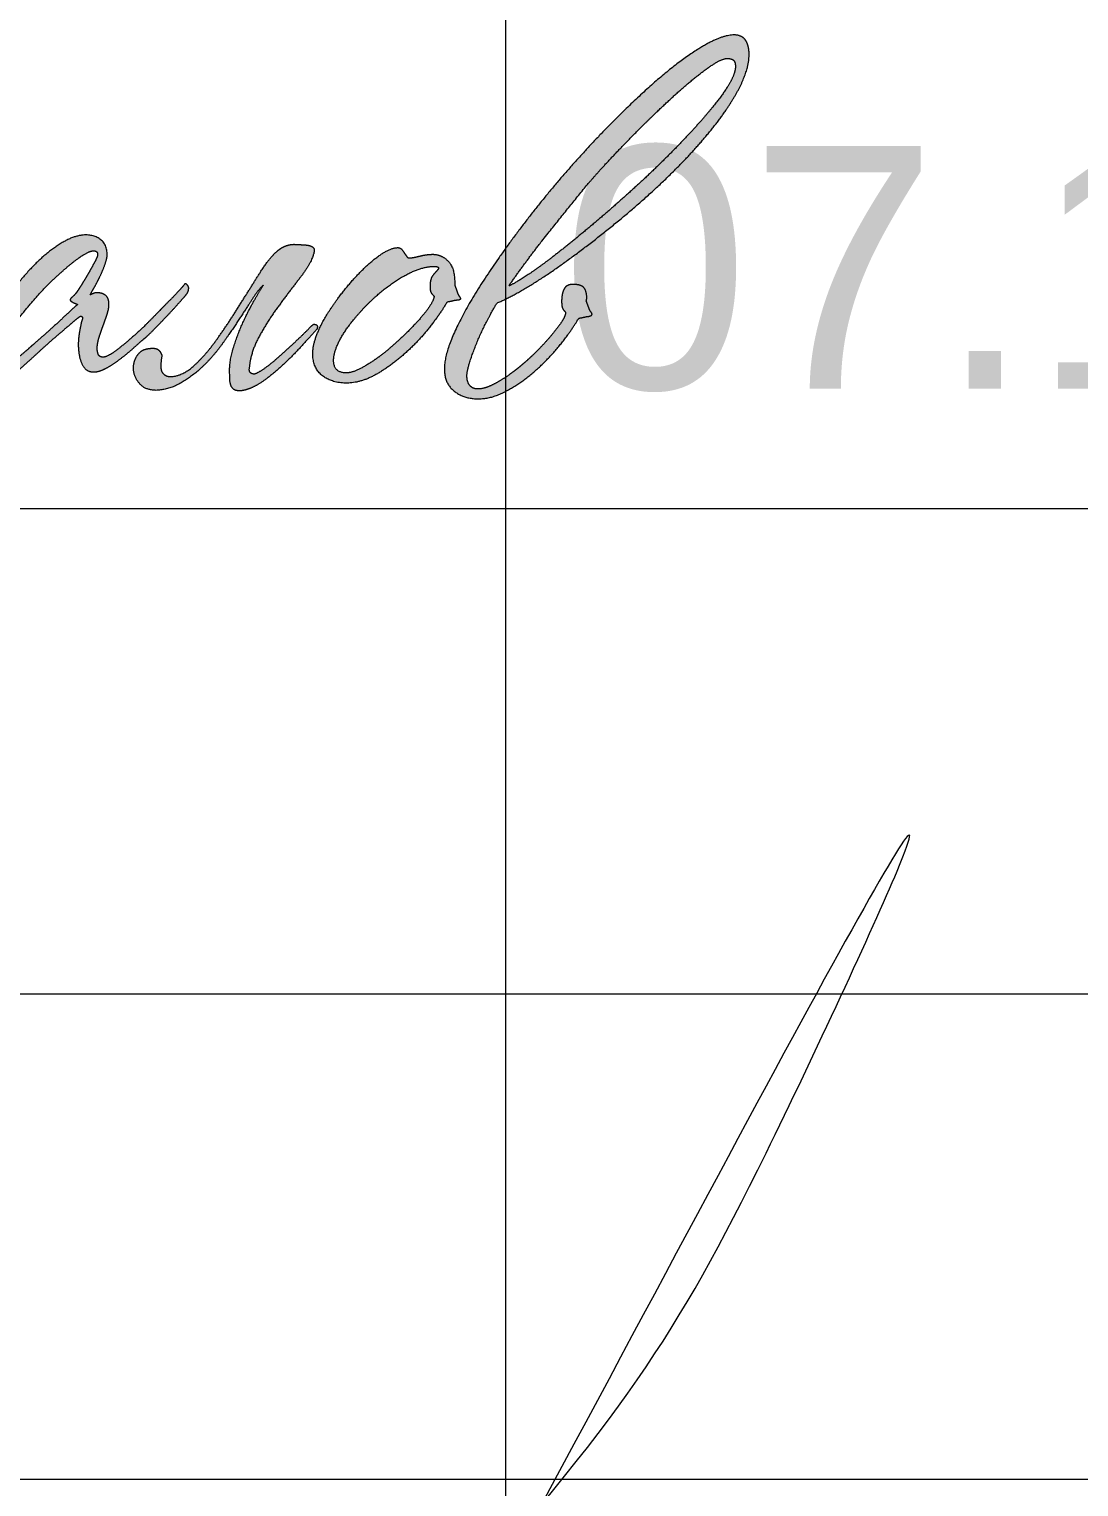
# Model space of a CAD drawing. Header units: metres. Extents: x -1525 to -1043, y -1331 to -1144.
# Drawn here: x -1431.779 to -1430.698, y -1299.412 to -1297.91 of the extents above; entities that cross this region are included whole.
import ezdxf

# ---------------------------------------------------------------- set-up
doc = ezdxf.new("R2010")
doc.units = ezdxf.units.M
doc.header["$MEASUREMENT"] = 0
doc.layers.add('ЭО_схема', color=250, linetype='Continuous')
doc.styles.add('GOST 2.304', font='CS_Gost2304.shx')

# ---------------------------------------------------------------- blocks, each defined once
blk = doc.blocks.new('*U73')
at = {"linetype": 'Continuous', "lineweight": 0}
h = blk.add_hatch(color=5, dxfattribs=at)
edge = h.paths.add_edge_path()
edge.add_spline(control_points=[(0.5578, -0.0108), (0.5606, -0.0104), (0.5629, -0.0098), (0.5653, -0.0092), (0.5665, -0.0092)], knot_values=[0, 0, 0, 0.5, 0.5, 1, 1, 1], degree=2, periodic=0)
edge.add_spline(control_points=[(0.5665, -0.0092), (0.5713, -0.0084), (0.5685, -0.0052), (0.5677, -0.0044), (0.5667, -0.0017), (0.5657, 0.0011), (0.5645, 0.0043)], knot_values=[0, 0, 0, 0.333333, 0.333333, 0.666667, 0.666667, 1, 1, 1], degree=2, periodic=0)
edge.add_spline(control_points=[(0.5645, 0.0043), (0.5645, 0.0051), (0.5647, 0.0057), (0.5649, 0.0063), (0.5649, 0.0071), (0.5649, 0.0127), (0.5625, 0.0159), (0.5602, 0.019), (0.5526, 0.019), (0.547, 0.019), (0.5448, 0.0149), (0.5427, 0.0107), (0.5427, 0.0039), (0.5427, -0.0013), (0.544, -0.003), (0.5454, -0.0048), (0.5462, -0.0056)], knot_values=[0, 0, 0, 0.125, 0.125, 0.25, 0.25, 0.375, 0.375, 0.5, 0.5, 0.625, 0.625, 0.75, 0.75, 0.875, 0.875, 1, 1, 1], degree=2, periodic=0)
edge.add_spline(control_points=[(0.5462, -0.0056), (0.5462, -0.0088), (0.5421, -0.015), (0.5379, -0.0211), (0.5313, -0.0287), (0.5247, -0.0363), (0.5164, -0.0442), (0.508, -0.0522), (0.4995, -0.0585), (0.4909, -0.0649), (0.4828, -0.0691), (0.4746, -0.0733), (0.4687, -0.0733), (0.4643, -0.0733), (0.4617, -0.0703), (0.4591, -0.0673), (0.4591, -0.0617), (0.4591, -0.057), (0.4623, -0.0474), (0.4655, -0.0379), (0.4698, -0.0279), (0.4742, -0.018), (0.4788, -0.0094), (0.4834, -0.0009), (0.4858, 0.0027)], knot_values=[0, 0, 0, 0.083333, 0.083333, 0.166667, 0.166667, 0.25, 0.25, 0.333333, 0.333333, 0.416667, 0.416667, 0.5, 0.5, 0.583333, 0.583333, 0.666667, 0.666667, 0.75, 0.75, 0.833333, 0.833333, 0.916667, 0.916667, 1, 1, 1], degree=2, periodic=0)
edge.add_spline(control_points=[(0.4858, 0.0027), (0.4973, 0.0075), (0.5134, 0.0172), (0.5295, 0.0269), (0.5476, 0.0401), (0.5657, 0.0532), (0.5852, 0.0689), (0.6047, 0.0846), (0.623, 0.1013), (0.6405, 0.1172), (0.656, 0.1339), (0.6715, 0.1506), (0.6831, 0.1663), (0.6946, 0.182), (0.7014, 0.1963), (0.7082, 0.2106), (0.7082, 0.2222)], knot_values=[0, 0, 0, 0.125, 0.125, 0.25, 0.25, 0.375, 0.375, 0.5, 0.5, 0.625, 0.625, 0.75, 0.75, 0.875, 0.875, 1, 1, 1], degree=2, periodic=0)
edge.add_spline(control_points=[(0.7082, 0.2222), (0.7082, 0.2301), (0.705, 0.2347), (0.7018, 0.2393), (0.695, 0.2393), (0.6843, 0.2393), (0.6674, 0.2293), (0.6505, 0.2194), (0.6306, 0.2025), (0.6107, 0.1856), (0.5886, 0.1633), (0.5665, 0.1411), (0.5452, 0.1166), (0.524, 0.0922), (0.5049, 0.0667), (0.4858, 0.0413), (0.471, 0.0182), (0.4563, -0.0049), (0.4478, -0.0239), (0.4392, -0.043), (0.4392, -0.0554), (0.4392, -0.0685), (0.4478, -0.0752), (0.4563, -0.082), (0.4691, -0.082), (0.4814, -0.082), (0.4945, -0.0748), (0.5076, -0.0677), (0.5198, -0.0569), (0.5319, -0.0462), (0.5419, -0.0337), (0.5518, -0.0211), (0.5578, -0.0108)], knot_values=[0, 0, 0, 0.0625, 0.0625, 0.125, 0.125, 0.1875, 0.1875, 0.25, 0.25, 0.3125, 0.3125, 0.375, 0.375, 0.4375, 0.4375, 0.5, 0.5, 0.5625, 0.5625, 0.625, 0.625, 0.6875, 0.6875, 0.75, 0.75, 0.8125, 0.8125, 0.875, 0.875, 0.9375, 0.9375, 1, 1, 1], degree=2, periodic=0)
edge = h.paths.add_edge_path(flags=16)
edge.add_spline(control_points=[(0.496, 0.0176), (0.5123, 0.0411), (0.531, 0.0645), (0.5497, 0.088), (0.5664, 0.1083), (0.5724, 0.1154), (0.5827, 0.1266), (0.5931, 0.1377), (0.605, 0.1499), (0.6169, 0.162), (0.6299, 0.1743), (0.6428, 0.1867), (0.6543, 0.1964), (0.6659, 0.2062), (0.675, 0.2123), (0.6842, 0.2185), (0.6889, 0.2185), (0.6925, 0.2185), (0.6943, 0.2171), (0.6961, 0.2157), (0.6961, 0.2113)], knot_values=[0, 0, 0, 0.1, 0.1, 0.2, 0.2, 0.3, 0.3, 0.4, 0.4, 0.5, 0.5, 0.6, 0.6, 0.7, 0.7, 0.8, 0.8, 0.9, 0.9, 1, 1, 1], degree=2, periodic=0)
edge.add_spline(control_points=[(0.6961, 0.2113), (0.6961, 0.2046), (0.6893, 0.1938), (0.6826, 0.1831), (0.671, 0.1696), (0.6595, 0.156), (0.6446, 0.1407), (0.6297, 0.1254), (0.613, 0.1099), (0.5954, 0.0936), (0.5777, 0.0784), (0.56, 0.0633), (0.5443, 0.0508), (0.5286, 0.0383), (0.5159, 0.0295), (0.5031, 0.0208), (0.496, 0.0176)], knot_values=[0, 0, 0, 0.125, 0.125, 0.25, 0.25, 0.375, 0.375, 0.5, 0.5, 0.625, 0.625, 0.75, 0.75, 0.875, 0.875, 1, 1, 1], degree=2, periodic=0)
h = blk.add_hatch(color=5, dxfattribs=at)
edge = h.paths.add_edge_path()
edge.add_spline(control_points=[(0.2103, 0.0197), (0.2087, 0.0177), (0.2051, 0.0137), (0.2015, 0.0097), (0.1964, 0.0046), (0.1912, -0.0006), (0.1852, -0.0068), (0.1793, -0.0129), (0.1733, -0.0189), (0.1622, -0.0292), (0.1522, -0.0372), (0.1423, -0.0452), (0.1379, -0.0452), (0.1347, -0.0452), (0.1337, -0.0428), (0.1327, -0.0404), (0.1327, -0.0372), (0.1327, -0.0332), (0.1343, -0.028), (0.1359, -0.0229), (0.1379, -0.0175), (0.1399, -0.0121), (0.1415, -0.0072), (0.1431, -0.0022), (0.1431, 0.0014), (0.1431, 0.007), (0.1401, 0.0094), (0.1371, 0.0117), (0.1323, 0.0117), (0.1303, 0.0117), (0.1263, 0.0097)], knot_values=[0, 0, 0, 0.066667, 0.066667, 0.133333, 0.133333, 0.2, 0.2, 0.266667, 0.266667, 0.333333, 0.333333, 0.4, 0.4, 0.466667, 0.466667, 0.533333, 0.533333, 0.6, 0.6, 0.666667, 0.666667, 0.733333, 0.733333, 0.8, 0.8, 0.866667, 0.866667, 0.933333, 0.933333, 1, 1, 1], degree=2, periodic=0)
edge.add_spline(control_points=[(0.1263, 0.0097), (0.1287, 0.0137), (0.1315, 0.0189), (0.1343, 0.0241), (0.1365, 0.029), (0.1387, 0.034), (0.1401, 0.0382), (0.1415, 0.0424), (0.1415, 0.0448), (0.1415, 0.0539), (0.1361, 0.0583), (0.1307, 0.0627), (0.1228, 0.0627), (0.1132, 0.0627), (0.1021, 0.0561), (0.0909, 0.0495), (0.08, 0.039), (0.0691, 0.0284), (0.0589, 0.0151), (0.0488, 0.0018), (0.041, -0.0121), (0.0333, -0.0261), (0.0285, -0.0392), (0.0237, -0.0523), (0.0237, -0.0623), (0.0237, -0.0682), (0.0263, -0.073), (0.0289, -0.0778), (0.0329, -0.0778), (0.0356, -0.0778), (0.0416, -0.0736), (0.0476, -0.0694), (0.0547, -0.0637), (0.0619, -0.0579), (0.0693, -0.0513), (0.0766, -0.0448), (0.0818, -0.04), (0.087, -0.0352), (0.0931, -0.0298), (0.0993, -0.0245), (0.1047, -0.0199), (0.11, -0.0153), (0.1138, -0.0121), (0.1176, -0.009), (0.118, -0.009), (0.1188, -0.009), (0.1194, -0.0097), (0.12, -0.0105), (0.1196, -0.0117)], knot_values=[0, 0, 0, 0.041667, 0.041667, 0.083333, 0.083333, 0.125, 0.125, 0.166667, 0.166667, 0.208333, 0.208333, 0.25, 0.25, 0.291667, 0.291667, 0.333333, 0.333333, 0.375, 0.375, 0.416667, 0.416667, 0.458333, 0.458333, 0.5, 0.5, 0.541667, 0.541667, 0.583333, 0.583333, 0.625, 0.625, 0.666667, 0.666667, 0.708333, 0.708333, 0.75, 0.75, 0.791667, 0.791667, 0.833333, 0.833333, 0.875, 0.875, 0.916667, 0.916667, 0.958333, 0.958333, 1, 1, 1], degree=2, periodic=0)
edge.add_spline(control_points=[(0.1196, -0.0117), (0.1188, -0.0133), (0.1174, -0.0209), (0.116, -0.0284), (0.116, -0.0336), (0.116, -0.044), (0.1192, -0.0511), (0.1224, -0.0583), (0.1295, -0.0583), (0.1343, -0.0583), (0.1407, -0.0549), (0.147, -0.0515), (0.1532, -0.0467), (0.1594, -0.042), (0.1651, -0.0368), (0.1709, -0.0316), (0.1753, -0.028), (0.1793, -0.0245), (0.1852, -0.0183), (0.1912, -0.0121), (0.197, -0.006), (0.2027, 0.0002), (0.2071, 0.0052), (0.2115, 0.0101), (0.2123, 0.0113)], knot_values=[0, 0, 0, 0.083333, 0.083333, 0.166667, 0.166667, 0.25, 0.25, 0.333333, 0.333333, 0.416667, 0.416667, 0.5, 0.5, 0.583333, 0.583333, 0.666667, 0.666667, 0.75, 0.75, 0.833333, 0.833333, 0.916667, 0.916667, 1, 1, 1], degree=2, periodic=0)
edge.add_spline(control_points=[(0.2123, 0.0113), (0.2143, 0.0157), (0.2129, 0.0177), (0.2115, 0.0197), (0.2103, 0.0197)], knot_values=[0, 0, 0, 0.5, 0.5, 1, 1, 1], degree=2, periodic=0)
edge = h.paths.add_edge_path(flags=16)
edge.add_spline(control_points=[(0.1136, 0.0109), (0.112, 0.009), (0.1104, 0.0076), (0.1088, 0.0062), (0.1088, 0.0054), (0.1088, 0.0046), (0.1108, 0.0034), (0.1128, 0.0022), (0.1156, 0.0014)], knot_values=[0, 0, 0, 0.25, 0.25, 0.5, 0.5, 0.75, 0.75, 1, 1, 1], degree=2, periodic=0)
edge.add_spline(control_points=[(0.1156, 0.0014), (0.1096, -0.0038), (0.1029, -0.0101), (0.0961, -0.0165), (0.089, -0.0229), (0.0822, -0.0288), (0.0738, -0.0362), (0.0655, -0.0436), (0.0577, -0.0497), (0.05, -0.0559), (0.0442, -0.0601), (0.0384, -0.0642), (0.0372, -0.0642), (0.036, -0.0642), (0.036, -0.0603), (0.036, -0.0539), (0.0424, -0.042), (0.0488, -0.03), (0.0603, -0.0149), (0.0691, -0.0034), (0.0794, 0.0082), (0.0897, 0.0197), (0.0997, 0.0286), (0.1096, 0.0376), (0.1176, 0.0432), (0.1256, 0.0487), (0.1295, 0.0487), (0.1331, 0.0487), (0.1331, 0.0452)], knot_values=[0, 0, 0, 0.071429, 0.071429, 0.142857, 0.142857, 0.214286, 0.214286, 0.285714, 0.285714, 0.357143, 0.357143, 0.428571, 0.428571, 0.5, 0.5, 0.571429, 0.571429, 0.642857, 0.642857, 0.714286, 0.714286, 0.785714, 0.785714, 0.857143, 0.857143, 0.928571, 0.928571, 1, 1, 1], degree=2, periodic=0)
edge.add_spline(control_points=[(0.1331, 0.0452), (0.1331, 0.0436), (0.1303, 0.0384), (0.1275, 0.0332), (0.1242, 0.0275), (0.1208, 0.0217), (0.1176, 0.0167), (0.1144, 0.0117), (0.1136, 0.0109)], knot_values=[0, 0, 0, 0.25, 0.25, 0.5, 0.5, 0.75, 0.75, 1, 1, 1], degree=2, periodic=0)
h = blk.add_hatch(color=5, dxfattribs=at)
edge = h.paths.add_edge_path()
edge.add_line((0.1897, -0.0449), (0.1897, -0.0434))
edge.add_spline(control_points=[(0.1897, -0.0434), (0.1881, -0.039), (0.1855, -0.038), (0.1829, -0.037), (0.1801, -0.0374), (0.1718, -0.0378), (0.168, -0.0438), (0.1642, -0.0498), (0.1648, -0.0565), (0.1654, -0.0633), (0.1704, -0.0689), (0.1753, -0.0745), (0.1853, -0.0745), (0.1972, -0.0737), (0.2076, -0.0674), (0.2179, -0.0612), (0.2271, -0.0523), (0.2362, -0.0433), (0.2438, -0.0326), (0.2513, -0.0218), (0.2579, -0.0119), (0.2645, -0.0019), (0.2697, 0.0062), (0.2749, 0.0144), (0.2793, 0.0183)], knot_values=[0, 0, 0, 0.083333, 0.083333, 0.166667, 0.166667, 0.25, 0.25, 0.333333, 0.333333, 0.416667, 0.416667, 0.5, 0.5, 0.583333, 0.583333, 0.666667, 0.666667, 0.75, 0.75, 0.833333, 0.833333, 0.916667, 0.916667, 1, 1, 1], degree=2, periodic=0)
edge.add_spline(control_points=[(0.2793, 0.0183), (0.2781, 0.0164), (0.2729, 0.0076), (0.2677, -0.0011), (0.2623, -0.0127), (0.2569, -0.0242), (0.2529, -0.0371), (0.2489, -0.0501), (0.2497, -0.0608)], knot_values=[0, 0, 0, 0.25, 0.25, 0.5, 0.5, 0.75, 0.75, 1, 1, 1], degree=2, periodic=0)
edge.add_spline(control_points=[(0.2497, -0.0608), (0.2493, -0.0708), (0.2531, -0.0735), (0.2569, -0.0761), (0.2637, -0.0741), (0.2721, -0.0717), (0.2808, -0.0652), (0.2896, -0.0588), (0.2979, -0.0509), (0.3063, -0.0429), (0.3137, -0.0348), (0.321, -0.0266), (0.3266, -0.0206)], knot_values=[0, 0, 0, 0.166667, 0.166667, 0.333333, 0.333333, 0.5, 0.5, 0.666667, 0.666667, 0.833333, 0.833333, 1, 1, 1], degree=2, periodic=0)
edge.add_spline(control_points=[(0.3266, -0.0206), (0.3278, -0.0175), (0.3262, -0.0167), (0.3246, -0.0159), (0.3234, -0.0163)], knot_values=[0, 0, 0, 0.5, 0.5, 1, 1, 1], degree=2, periodic=0)
edge.add_spline(control_points=[(0.3234, -0.0163), (0.3206, -0.019), (0.3137, -0.0258), (0.3067, -0.0326), (0.2989, -0.0397), (0.2912, -0.0469), (0.2834, -0.0529), (0.2757, -0.0588), (0.2713, -0.06)], knot_values=[0, 0, 0, 0.25, 0.25, 0.5, 0.5, 0.75, 0.75, 1, 1, 1], degree=2, periodic=0)
edge.add_spline(control_points=[(0.2713, -0.06), (0.2657, -0.0592), (0.2669, -0.0549)], knot_values=[0, 0, 0, 1, 1, 1], degree=2, periodic=0)
edge.add_spline(control_points=[(0.2669, -0.0549), (0.2681, -0.0405), (0.2761, -0.0262), (0.284, -0.0119), (0.2938, 0.0012), (0.3035, 0.0144), (0.3121, 0.0253), (0.3206, 0.0363), (0.323, 0.0438), (0.3254, 0.0498), (0.3234, 0.0516), (0.3214, 0.0534), (0.3174, 0.0538), (0.3119, 0.0542), (0.3075, 0.0544), (0.3031, 0.0546), (0.2985, 0.0528), (0.294, 0.051), (0.2888, 0.0458), (0.2836, 0.0406), (0.2773, 0.0307)], knot_values=[0, 0, 0, 0.1, 0.1, 0.2, 0.2, 0.3, 0.3, 0.4, 0.4, 0.5, 0.5, 0.6, 0.6, 0.7, 0.7, 0.8, 0.8, 0.9, 0.9, 1, 1, 1], degree=2, periodic=0)
edge.add_spline(control_points=[(0.2773, 0.0307), (0.2677, 0.0156), (0.2575, -0.0007), (0.2474, -0.0171), (0.2374, -0.0308), (0.2275, -0.0445), (0.2175, -0.0533), (0.2076, -0.062), (0.1976, -0.0624), (0.1932, -0.0624), (0.1905, -0.0592), (0.1877, -0.0561), (0.1897, -0.0449)], knot_values=[0, 0, 0, 0.166667, 0.166667, 0.333333, 0.333333, 0.5, 0.5, 0.666667, 0.666667, 0.833333, 0.833333, 1, 1, 1], degree=2, periodic=0)
h = blk.add_hatch(color=5, dxfattribs=at)
edge = h.paths.add_edge_path()
edge.add_line((0.4483, 0.0185), (0.4483, 0.0209))
edge.add_spline(control_points=[(0.4483, 0.0209), (0.4483, 0.034), (0.4423, 0.0398), (0.4364, 0.0456), (0.4288, 0.0456), (0.4236, 0.0456), (0.4173, 0.044), (0.4109, 0.0424), (0.4081, 0.0424), (0.4069, 0.0424), (0.4059, 0.0438), (0.4049, 0.0452), (0.4037, 0.0469), (0.4025, 0.0487), (0.4014, 0.0501), (0.4002, 0.0515), (0.3982, 0.0515), (0.3926, 0.0515), (0.385, 0.0467), (0.3775, 0.042), (0.3691, 0.034), (0.3608, 0.0261), (0.3526, 0.0161), (0.3445, 0.0062), (0.3377, -0.0041), (0.3309, -0.0145), (0.327, -0.0244), (0.323, -0.0343), (0.323, -0.0419), (0.323, -0.055), (0.3315, -0.0616), (0.3401, -0.0681), (0.3528, -0.0681), (0.3651, -0.0681), (0.3783, -0.0608), (0.3914, -0.0534), (0.4035, -0.0427), (0.4157, -0.032), (0.4256, -0.0194), (0.4356, -0.0069), (0.4415, 0.0034)], knot_values=[0, 0, 0, 0.05, 0.05, 0.1, 0.1, 0.15, 0.15, 0.2, 0.2, 0.25, 0.25, 0.3, 0.3, 0.35, 0.35, 0.4, 0.4, 0.45, 0.45, 0.5, 0.5, 0.55, 0.55, 0.6, 0.6, 0.65, 0.65, 0.7, 0.7, 0.75, 0.75, 0.8, 0.8, 0.85, 0.85, 0.9, 0.9, 0.95, 0.95, 1, 1, 1], degree=2, periodic=0)
edge.add_spline(control_points=[(0.4415, 0.0034), (0.4443, 0.0038), (0.4467, 0.0044), (0.4491, 0.005), (0.4503, 0.005), (0.4551, 0.005), (0.4523, 0.0086)], knot_values=[0, 0, 0, 0.333333, 0.333333, 0.666667, 0.666667, 1, 1, 1], degree=2, periodic=0)
edge.add_spline(control_points=[(0.4523, 0.0086), (0.4515, 0.0094), (0.4505, 0.0124), (0.4495, 0.0153), (0.4483, 0.0185)], knot_values=[0, 0, 0, 0.5, 0.5, 1, 1, 1], degree=2, periodic=0)
edge = h.paths.add_edge_path(flags=16)
edge.add_spline(control_points=[(0.4301, 0.0086), (0.4301, 0.0055), (0.4259, -0.0007), (0.4217, -0.0069), (0.4148, -0.0145), (0.4078, -0.022), (0.3992, -0.03), (0.3907, -0.038), (0.3821, -0.0444), (0.3736, -0.0507), (0.3658, -0.0549), (0.3581, -0.0591), (0.3525, -0.0591), (0.3414, -0.0591), (0.3414, -0.0479), (0.3414, -0.0416), (0.3455, -0.0328), (0.3497, -0.024), (0.3569, -0.0149), (0.364, -0.0057), (0.3732, 0.0033), (0.3823, 0.0122), (0.3921, 0.0192), (0.4018, 0.0262), (0.4118, 0.0306), (0.4217, 0.0349), (0.4301, 0.0349), (0.4341, 0.0349), (0.4341, 0.0333)], knot_values=[0, 0, 0, 0.071429, 0.071429, 0.142857, 0.142857, 0.214286, 0.214286, 0.285714, 0.285714, 0.357143, 0.357143, 0.428571, 0.428571, 0.5, 0.5, 0.571429, 0.571429, 0.642857, 0.642857, 0.714286, 0.714286, 0.785714, 0.785714, 0.857143, 0.857143, 0.928571, 0.928571, 1, 1, 1], degree=2, periodic=0)
edge.add_spline(control_points=[(0.4341, 0.0333), (0.4341, 0.0325), (0.4303, 0.0286), (0.4265, 0.0246), (0.4265, 0.0178), (0.4265, 0.0126), (0.4279, 0.011), (0.4293, 0.0094), (0.4301, 0.0086)], knot_values=[0, 0, 0, 0.25, 0.25, 0.5, 0.5, 0.75, 0.75, 1, 1, 1], degree=2, periodic=0)
at = {"color": 5, "linetype": 'Continuous', "lineweight": 0, "flags": 128}
for points in [[(0.4483, 0.0209), (0.4483, 0.0185)], [(0.1897, -0.0434), (0.1897, -0.0449)]]:
    blk.add_lwpolyline(points, dxfattribs=at)
at = {"color": 5, "linetype": 'Continuous', "lineweight": 0}
for points, knots in [([(0.7082, 0.2222), (0.7082, 0.2106), (0.7014, 0.1963), (0.6946, 0.182), (0.6831, 0.1663), (0.6715, 0.1506), (0.656, 0.1339), (0.6405, 0.1172), (0.623, 0.1013), (0.6047, 0.0846), (0.5852, 0.0689), (0.5657, 0.0532), (0.5476, 0.0401), (0.5295, 0.0269), (0.5134, 0.0172), (0.4973, 0.0075), (0.4858, 0.0027), (0.4834, -0.0009), (0.4788, -0.0094), (0.4742, -0.018), (0.4698, -0.0279), (0.4655, -0.0379), (0.4623, -0.0474), (0.4591, -0.057), (0.4591, -0.0617), (0.4591, -0.0673), (0.4617, -0.0703), (0.4643, -0.0733), (0.4687, -0.0733), (0.4746, -0.0733), (0.4828, -0.0691), (0.4909, -0.0649), (0.4995, -0.0585), (0.508, -0.0522), (0.5164, -0.0442), (0.5247, -0.0363), (0.5313, -0.0287), (0.5379, -0.0211), (0.5421, -0.015), (0.5462, -0.0088), (0.5462, -0.0056), (0.5454, -0.0048), (0.544, -0.003), (0.5427, -0.0013), (0.5427, 0.0039), (0.5427, 0.0107), (0.5448, 0.0149), (0.547, 0.019), (0.5526, 0.019), (0.5602, 0.019), (0.5625, 0.0159), (0.5649, 0.0127), (0.5649, 0.0071), (0.5649, 0.0063), (0.5647, 0.0057), (0.5645, 0.0051), (0.5645, 0.0043), (0.5657, 0.0011), (0.5667, -0.0017), (0.5677, -0.0044), (0.5685, -0.0052), (0.5713, -0.0084), (0.5665, -0.0092), (0.5653, -0.0092), (0.5629, -0.0098), (0.5606, -0.0104), (0.5578, -0.0108), (0.5518, -0.0211), (0.5419, -0.0337), (0.5319, -0.0462), (0.5198, -0.0569), (0.5076, -0.0677), (0.4945, -0.0748), (0.4814, -0.082), (0.4691, -0.082), (0.4563, -0.082), (0.4478, -0.0752), (0.4392, -0.0685), (0.4392, -0.0554), (0.4392, -0.043), (0.4478, -0.0239), (0.4563, -0.0049), (0.471, 0.0182), (0.4858, 0.0413), (0.5049, 0.0667), (0.524, 0.0922), (0.5452, 0.1166), (0.5665, 0.1411), (0.5886, 0.1633), (0.6107, 0.1856), (0.6306, 0.2025), (0.6505, 0.2194), (0.6674, 0.2293), (0.6843, 0.2393), (0.695, 0.2393), (0.7018, 0.2393), (0.705, 0.2347), (0.7082, 0.2301), (0.7082, 0.2222)], [0, 0, 0, 0.020408, 0.020408, 0.040816, 0.040816, 0.061224, 0.061224, 0.081633, 0.081633, 0.102041, 0.102041, 0.122449, 0.122449, 0.142857, 0.142857, 0.163265, 0.163265, 0.183673, 0.183673, 0.204082, 0.204082, 0.22449, 0.22449, 0.244898, 0.244898, 0.265306, 0.265306, 0.285714, 0.285714, 0.306122, 0.306122, 0.326531, 0.326531, 0.346939, 0.346939, 0.367347, 0.367347, 0.387755, 0.387755, 0.408163, 0.408163, 0.428571, 0.428571, 0.44898, 0.44898, 0.469388, 0.469388, 0.489796, 0.489796, 0.510204, 0.510204, 0.530612, 0.530612, 0.55102, 0.55102, 0.571429, 0.571429, 0.591837, 0.591837, 0.612245, 0.612245, 0.632653, 0.632653, 0.653061, 0.653061, 0.673469, 0.673469, 0.693878, 0.693878, 0.714286, 0.714286, 0.734694, 0.734694, 0.755102, 0.755102, 0.77551, 0.77551, 0.795918, 0.795918, 0.816327, 0.816327, 0.836735, 0.836735, 0.857143, 0.857143, 0.877551, 0.877551, 0.897959, 0.897959, 0.918367, 0.918367, 0.938776, 0.938776, 0.959184, 0.959184, 0.979592, 0.979592, 1, 1, 1]), ([(0.6961, 0.2113), (0.6961, 0.2157), (0.6943, 0.2171), (0.6925, 0.2185), (0.6889, 0.2185), (0.6842, 0.2185), (0.675, 0.2123), (0.6659, 0.2062), (0.6543, 0.1964), (0.6428, 0.1867), (0.6299, 0.1743), (0.6169, 0.162), (0.605, 0.1499), (0.5931, 0.1377), (0.5827, 0.1266), (0.5724, 0.1154), (0.5664, 0.1083), (0.5497, 0.088), (0.531, 0.0645), (0.5123, 0.0411), (0.496, 0.0176), (0.5031, 0.0208), (0.5159, 0.0295), (0.5286, 0.0383), (0.5443, 0.0508), (0.56, 0.0633), (0.5777, 0.0784), (0.5954, 0.0936), (0.613, 0.1099), (0.6297, 0.1254), (0.6446, 0.1407), (0.6595, 0.156), (0.671, 0.1696), (0.6826, 0.1831), (0.6893, 0.1938), (0.6961, 0.2046), (0.6961, 0.2113)], [0, 0, 0, 0.055556, 0.055556, 0.111111, 0.111111, 0.166667, 0.166667, 0.222222, 0.222222, 0.277778, 0.277778, 0.333333, 0.333333, 0.388889, 0.388889, 0.444444, 0.444444, 0.5, 0.5, 0.555556, 0.555556, 0.611111, 0.611111, 0.666667, 0.666667, 0.722222, 0.722222, 0.777778, 0.777778, 0.833333, 0.833333, 0.888889, 0.888889, 0.944444, 0.944444, 1, 1, 1]), ([(0.2123, 0.0113), (0.2115, 0.0101), (0.2071, 0.0052), (0.2027, 0.0002), (0.197, -0.006), (0.1912, -0.0121), (0.1852, -0.0183), (0.1793, -0.0245), (0.1753, -0.028), (0.1709, -0.0316), (0.1651, -0.0368), (0.1594, -0.042), (0.1532, -0.0467), (0.147, -0.0515), (0.1407, -0.0549), (0.1343, -0.0583), (0.1295, -0.0583), (0.1224, -0.0583), (0.1192, -0.0511), (0.116, -0.044), (0.116, -0.0336), (0.116, -0.0284), (0.1174, -0.0209), (0.1188, -0.0133), (0.1196, -0.0117), (0.12, -0.0105), (0.1194, -0.0097), (0.1188, -0.009), (0.118, -0.009), (0.1176, -0.009), (0.1138, -0.0121), (0.11, -0.0153), (0.1047, -0.0199), (0.0993, -0.0245), (0.0931, -0.0298), (0.087, -0.0352), (0.0818, -0.04), (0.0766, -0.0448), (0.0693, -0.0513), (0.0619, -0.0579), (0.0547, -0.0637), (0.0476, -0.0694), (0.0416, -0.0736), (0.0356, -0.0778), (0.0329, -0.0778), (0.0289, -0.0778), (0.0263, -0.073), (0.0237, -0.0682), (0.0237, -0.0623), (0.0237, -0.0523), (0.0285, -0.0392), (0.0333, -0.0261), (0.041, -0.0121), (0.0488, 0.0018), (0.0589, 0.0151), (0.0691, 0.0284), (0.08, 0.039), (0.0909, 0.0495), (0.1021, 0.0561), (0.1132, 0.0627), (0.1228, 0.0627), (0.1307, 0.0627), (0.1361, 0.0583), (0.1415, 0.0539), (0.1415, 0.0448), (0.1415, 0.0424), (0.1401, 0.0382), (0.1387, 0.034), (0.1365, 0.029), (0.1343, 0.0241), (0.1315, 0.0189), (0.1287, 0.0137), (0.1263, 0.0097), (0.1303, 0.0117), (0.1323, 0.0117), (0.1371, 0.0117), (0.1401, 0.0094), (0.1431, 0.007), (0.1431, 0.0014), (0.1431, -0.0022), (0.1415, -0.0072), (0.1399, -0.0121), (0.1379, -0.0175), (0.1359, -0.0229), (0.1343, -0.028), (0.1327, -0.0332), (0.1327, -0.0372), (0.1327, -0.0404), (0.1337, -0.0428), (0.1347, -0.0452), (0.1379, -0.0452), (0.1423, -0.0452), (0.1522, -0.0372), (0.1622, -0.0292), (0.1733, -0.0189), (0.1793, -0.0129), (0.1852, -0.0068), (0.1912, -0.0006), (0.1964, 0.0046), (0.2015, 0.0097), (0.2051, 0.0137), (0.2087, 0.0177), (0.2103, 0.0197), (0.2115, 0.0197), (0.2129, 0.0177), (0.2143, 0.0157), (0.2123, 0.0113)], [0, 0, 0, 0.018868, 0.018868, 0.037736, 0.037736, 0.056604, 0.056604, 0.075472, 0.075472, 0.09434, 0.09434, 0.113208, 0.113208, 0.132075, 0.132075, 0.150943, 0.150943, 0.169811, 0.169811, 0.188679, 0.188679, 0.207547, 0.207547, 0.226415, 0.226415, 0.245283, 0.245283, 0.264151, 0.264151, 0.283019, 0.283019, 0.301887, 0.301887, 0.320755, 0.320755, 0.339623, 0.339623, 0.358491, 0.358491, 0.377358, 0.377358, 0.396226, 0.396226, 0.415094, 0.415094, 0.433962, 0.433962, 0.45283, 0.45283, 0.471698, 0.471698, 0.490566, 0.490566, 0.509434, 0.509434, 0.528302, 0.528302, 0.54717, 0.54717, 0.566038, 0.566038, 0.584906, 0.584906, 0.603774, 0.603774, 0.622642, 0.622642, 0.641509, 0.641509, 0.660377, 0.660377, 0.679245, 0.679245, 0.698113, 0.698113, 0.716981, 0.716981, 0.735849, 0.735849, 0.754717, 0.754717, 0.773585, 0.773585, 0.792453, 0.792453, 0.811321, 0.811321, 0.830189, 0.830189, 0.849057, 0.849057, 0.867925, 0.867925, 0.886792, 0.886792, 0.90566, 0.90566, 0.924528, 0.924528, 0.943396, 0.943396, 0.962264, 0.962264, 0.981132, 0.981132, 1, 1, 1]), ([(0.2773, 0.0307), (0.2836, 0.0406), (0.2888, 0.0458), (0.294, 0.051), (0.2985, 0.0528), (0.3031, 0.0546), (0.3075, 0.0544), (0.3119, 0.0542), (0.3174, 0.0538), (0.3214, 0.0534), (0.3234, 0.0516), (0.3254, 0.0498), (0.323, 0.0438), (0.3206, 0.0363), (0.3121, 0.0253), (0.3035, 0.0144), (0.2938, 0.0012), (0.284, -0.0119), (0.2761, -0.0262), (0.2681, -0.0405), (0.2669, -0.0549), (0.2657, -0.0592), (0.2713, -0.06), (0.2757, -0.0588), (0.2834, -0.0529), (0.2912, -0.0469), (0.2989, -0.0397), (0.3067, -0.0326), (0.3137, -0.0258), (0.3206, -0.019), (0.3234, -0.0163), (0.3246, -0.0159), (0.3262, -0.0167), (0.3278, -0.0175), (0.3266, -0.0206), (0.321, -0.0266), (0.3137, -0.0348), (0.3063, -0.0429), (0.2979, -0.0509), (0.2896, -0.0588), (0.2808, -0.0652), (0.2721, -0.0717), (0.2637, -0.0741), (0.2569, -0.0761), (0.2531, -0.0735), (0.2493, -0.0708), (0.2497, -0.0608), (0.2489, -0.0501), (0.2529, -0.0371), (0.2569, -0.0242), (0.2623, -0.0127), (0.2677, -0.0011), (0.2729, 0.0076), (0.2781, 0.0164), (0.2793, 0.0183), (0.2749, 0.0144), (0.2697, 0.0062), (0.2645, -0.0019), (0.2579, -0.0119), (0.2513, -0.0218), (0.2438, -0.0326), (0.2362, -0.0433), (0.2271, -0.0523), (0.2179, -0.0612), (0.2076, -0.0674), (0.1972, -0.0737), (0.1853, -0.0745), (0.1753, -0.0745), (0.1704, -0.0689), (0.1654, -0.0633), (0.1648, -0.0565), (0.1642, -0.0498), (0.168, -0.0438), (0.1718, -0.0378), (0.1801, -0.0374), (0.1829, -0.037), (0.1855, -0.038), (0.1881, -0.039), (0.1897, -0.0434)], [0, 0, 0, 0.025641, 0.025641, 0.051282, 0.051282, 0.076923, 0.076923, 0.102564, 0.102564, 0.128205, 0.128205, 0.153846, 0.153846, 0.179487, 0.179487, 0.205128, 0.205128, 0.230769, 0.230769, 0.25641, 0.25641, 0.282051, 0.282051, 0.307692, 0.307692, 0.333333, 0.333333, 0.358974, 0.358974, 0.384615, 0.384615, 0.410256, 0.410256, 0.435897, 0.435897, 0.461538, 0.461538, 0.487179, 0.487179, 0.512821, 0.512821, 0.538462, 0.538462, 0.564103, 0.564103, 0.589744, 0.589744, 0.615385, 0.615385, 0.641026, 0.641026, 0.666667, 0.666667, 0.692308, 0.692308, 0.717949, 0.717949, 0.74359, 0.74359, 0.769231, 0.769231, 0.794872, 0.794872, 0.820513, 0.820513, 0.846154, 0.846154, 0.871795, 0.871795, 0.897436, 0.897436, 0.923077, 0.923077, 0.948718, 0.948718, 0.974359, 0.974359, 1, 1, 1]), ([(0.4523, 0.0086), (0.4551, 0.005), (0.4503, 0.005), (0.4491, 0.005), (0.4467, 0.0044), (0.4443, 0.0038), (0.4415, 0.0034), (0.4356, -0.0069), (0.4256, -0.0194), (0.4157, -0.032), (0.4035, -0.0427), (0.3914, -0.0534), (0.3783, -0.0608), (0.3651, -0.0681), (0.3528, -0.0681), (0.3401, -0.0681), (0.3315, -0.0616), (0.323, -0.055), (0.323, -0.0419), (0.323, -0.0343), (0.327, -0.0244), (0.3309, -0.0145), (0.3377, -0.0041), (0.3445, 0.0062), (0.3526, 0.0161), (0.3608, 0.0261), (0.3691, 0.034), (0.3775, 0.042), (0.385, 0.0467), (0.3926, 0.0515), (0.3982, 0.0515), (0.4002, 0.0515), (0.4014, 0.0501), (0.4025, 0.0487), (0.4037, 0.0469), (0.4049, 0.0452), (0.4059, 0.0438), (0.4069, 0.0424), (0.4081, 0.0424), (0.4109, 0.0424), (0.4173, 0.044), (0.4236, 0.0456), (0.4288, 0.0456), (0.4364, 0.0456), (0.4423, 0.0398), (0.4483, 0.034), (0.4483, 0.0209)], [0, 0, 0, 0.043478, 0.043478, 0.086957, 0.086957, 0.130435, 0.130435, 0.173913, 0.173913, 0.217391, 0.217391, 0.26087, 0.26087, 0.304348, 0.304348, 0.347826, 0.347826, 0.391304, 0.391304, 0.434783, 0.434783, 0.478261, 0.478261, 0.521739, 0.521739, 0.565217, 0.565217, 0.608696, 0.608696, 0.652174, 0.652174, 0.695652, 0.695652, 0.73913, 0.73913, 0.782609, 0.782609, 0.826087, 0.826087, 0.869565, 0.869565, 0.913043, 0.913043, 0.956522, 0.956522, 1, 1, 1]), ([(0.1331, 0.0452), (0.1331, 0.0487), (0.1295, 0.0487), (0.1256, 0.0487), (0.1176, 0.0432), (0.1096, 0.0376), (0.0997, 0.0286), (0.0897, 0.0197), (0.0794, 0.0082), (0.0691, -0.0034), (0.0603, -0.0149), (0.0488, -0.03), (0.0424, -0.042), (0.036, -0.0539), (0.036, -0.0603), (0.036, -0.0642), (0.0372, -0.0642), (0.0384, -0.0642), (0.0442, -0.0601), (0.05, -0.0559), (0.0577, -0.0497), (0.0655, -0.0436), (0.0738, -0.0362), (0.0822, -0.0288), (0.089, -0.0229), (0.0961, -0.0165), (0.1029, -0.0101), (0.1096, -0.0038), (0.1156, 0.0014), (0.1128, 0.0022), (0.1108, 0.0034), (0.1088, 0.0046), (0.1088, 0.0054), (0.1088, 0.0062), (0.1104, 0.0076), (0.112, 0.009), (0.1136, 0.0109), (0.1144, 0.0117), (0.1176, 0.0167), (0.1208, 0.0217), (0.1242, 0.0275), (0.1275, 0.0332), (0.1303, 0.0384), (0.1331, 0.0436), (0.1331, 0.0452)], [0, 0, 0, 0.045455, 0.045455, 0.090909, 0.090909, 0.136364, 0.136364, 0.181818, 0.181818, 0.227273, 0.227273, 0.272727, 0.272727, 0.318182, 0.318182, 0.363636, 0.363636, 0.409091, 0.409091, 0.454545, 0.454545, 0.5, 0.5, 0.545455, 0.545455, 0.590909, 0.590909, 0.636364, 0.636364, 0.681818, 0.681818, 0.727273, 0.727273, 0.772727, 0.772727, 0.818182, 0.818182, 0.863636, 0.863636, 0.909091, 0.909091, 0.954545, 0.954545, 1, 1, 1]), ([(0.1897, -0.0449), (0.1877, -0.0561), (0.1905, -0.0592), (0.1932, -0.0624), (0.1976, -0.0624), (0.2076, -0.062), (0.2175, -0.0533), (0.2275, -0.0445), (0.2374, -0.0308), (0.2474, -0.0171), (0.2575, -0.0007), (0.2677, 0.0156), (0.2773, 0.0307)], [0, 0, 0, 0.166667, 0.166667, 0.333333, 0.333333, 0.5, 0.5, 0.666667, 0.666667, 0.833333, 0.833333, 1, 1, 1]), ([(0.4341, 0.0333), (0.4341, 0.0349), (0.4301, 0.0349), (0.4217, 0.0349), (0.4118, 0.0306), (0.4018, 0.0262), (0.3921, 0.0192), (0.3823, 0.0122), (0.3732, 0.0033), (0.364, -0.0057), (0.3569, -0.0149), (0.3497, -0.024), (0.3455, -0.0328), (0.3414, -0.0416), (0.3414, -0.0479), (0.3414, -0.0591), (0.3525, -0.0591), (0.3581, -0.0591), (0.3658, -0.0549), (0.3736, -0.0507), (0.3821, -0.0444), (0.3907, -0.038), (0.3992, -0.03), (0.4078, -0.022), (0.4148, -0.0145), (0.4217, -0.0069), (0.4259, -0.0007), (0.4301, 0.0055), (0.4301, 0.0086), (0.4293, 0.0094), (0.4279, 0.011), (0.4265, 0.0126), (0.4265, 0.0178), (0.4265, 0.0246), (0.4303, 0.0286), (0.4341, 0.0325), (0.4341, 0.0333)], [0, 0, 0, 0.055556, 0.055556, 0.111111, 0.111111, 0.166667, 0.166667, 0.222222, 0.222222, 0.277778, 0.277778, 0.333333, 0.333333, 0.388889, 0.388889, 0.444444, 0.444444, 0.5, 0.5, 0.555556, 0.555556, 0.611111, 0.611111, 0.666667, 0.666667, 0.722222, 0.722222, 0.777778, 0.777778, 0.833333, 0.833333, 0.888889, 0.888889, 0.944444, 0.944444, 1, 1, 1]), ([(0.4483, 0.0185), (0.4495, 0.0153), (0.4505, 0.0124), (0.4515, 0.0094), (0.4523, 0.0086)], [0, 0, 0, 0.5, 0.5, 1, 1, 1])]:
    blk.add_open_spline(points, degree=2, knots=knots, dxfattribs=at)

msp = doc.modelspace()

# ---------------------------------------------------------------- linework, layer by layer
at = {"color": 5, "linetype": 'Continuous', "lineweight": 0}
msp.add_spline([(-1432.75227845, -1299.87263905), (-1432.64961305, -1299.63782123), (-1432.62442969, -1299.54383567), (-1432.62442969, -1299.49063176), (-1432.65565703, -1299.45940442), (-1432.7049373, -1299.45940442), (-1432.78228357, -1299.50406031), (-1432.83703609, -1299.57384863), (-1432.85148776, -1299.61423697), (-1432.85148776, -1299.68285358), (-1432.83444027, -1299.74647567), (-1432.79160339, -1299.80717332), (-1432.74234143, -1299.83561473), (-1432.67557881, -1299.84675785), (-1432.60752665, -1299.82852333), (-1432.54905054, -1299.8019272), (-1432.5089435, -1299.77092742), (-1432.43757973, -1299.64732174), (-1432.37138581, -1299.51125823), (-1432.31766034, -1299.40083046), (-1432.26143091, -1299.30343822), (-1432.22421745, -1299.25127731), (-1432.20685339, -1299.24662462), (-1432.2001599, -1299.27160506), (-1432.21117194, -1299.31270256), (-1432.24364478, -1299.35754277), (-1432.43487176, -1299.72597338), (-1432.49563976, -1299.83122665), (-1432.54115407, -1299.85750435), (-1432.55332747, -1299.8364194), (-1432.55898079, -1299.81532091), (-1432.56647291, -1299.73985023), (-1432.53334927, -1299.61623109), (-1432.43850718, -1299.40953801), (-1432.34024502, -1299.23934295), (-1432.43729874, -1299.43665577), (-1432.37415631, -1299.38106267), (-1432.50292853, -1299.60410269), (-1432.40217816, -1299.47357853), (-1432.32800716, -1299.43075588), (-1432.27176131, -1299.44582691), (-1432.24496269, -1299.50595546), (-1432.23705233, -1299.60287596), (-1432.30783145, -1299.82569595), (-1432.39559868, -1299.88998473), (-1432.46015768, -1299.91691801), (-1432.55936267, -1299.92067011), (-1432.62814115, -1299.89150901), (-1432.64065602, -1299.86983262), (-1432.64821231, -1299.81921801), (-1432.63444442, -1299.76783552), (-1432.55872892, -1299.74025124), (-1432.40582655, -1299.60327787), (-1432.52132036, -1299.83050635), (-1432.46186211, -1299.79617812), (-1432.30762478, -1299.64194079), (-1432.29550572, -1299.59671185), (-1432.42067305, -1299.81350802), (-1432.28770771, -1299.71252247), (-1432.21935053, -1299.58961274), (-1432.33670526, -1299.82264058), (-1432.17483821, -1299.69504331), (-1432.11638049, -1299.58961274), (-1432.23958648, -1299.80719062), (-1432.07347559, -1299.70118371), (-1432.00699733, -1299.58961274), (-1432.11679113, -1299.80946362), (-1431.94691851, -1299.67296879), (-1431.8994074, -1299.58961274), (-1432.00102393, -1299.80626346), (-1431.80343239, -1299.61422201), (-1431.79856218, -1299.60200629), (-1431.89703042, -1299.79431471), (-1431.65287192, -1299.56735384), (-1431.6502067, -1299.55740711), (-1431.7742905, -1299.79786857), (-1431.55522016, -1299.56726174), (-1431.55522016, -1299.53831667), (-1431.66442905, -1299.78615358), (-1431.36417421, -1299.56129704), (-1431.02011543, -1299.06821981), (-1430.88516045, -1298.77769945), (-1431.86266042, -1300.47077907), (-1431.67954786, -1300.03879844), (-1431.45481276, -1299.74820659), (-1431.30167071, -1299.59506454), (-1431.35728818, -1299.69139682), (-1431.62735347, -1299.72376661), (-1431.18465433, -1299.68120265)], degree=3, dxfattribs=at)
at = {"layer": 'ЭО_схема', "color": 7, "linetype": 'Continuous', "lineweight": 13}
msp.add_line((-1431.28848202, -1295.40414735), (-1431.28848202, -1300.90414735), dxfattribs=at)
at = {"layer": 'ЭО_схема', "color": 7, "linetype": 'Continuous', "lineweight": 0}
for p, q in [((-1436.78848202, -1298.40414735), (-1430.28848202, -1298.40414735)), ((-1436.78848202, -1298.90414735), (-1430.28848202, -1298.90414735)), ((-1436.78848202, -1299.40414735), (-1430.28848202, -1299.40414735))]:
    msp.add_line(p, q, dxfattribs=at)

# ---------------------------------------------------------------- block references
at = {"color": 5, "linetype": 'Continuous', "lineweight": 0, "xscale": 1.166982693817973, "yscale": 1.166982693817973, "zscale": 1.166982693817973}
msp.add_blockref('*U73', (-1431.86401431, -1298.19534744), dxfattribs=at)

# ---------------------------------------------------------------- texts
at = {"color": 7, "linetype": 'Continuous', "lineweight": 30, "insert": (-1431.23151403, -1298.03060221), "char_height": 0.25, "attachment_point": 1, "line_spacing_factor": 0.72, "style": 'GOST 2.304'}
msp.add_mtext('\\fArial|b0|i0|c204204|p39;07.19', dxfattribs=at)

doc.saveas('drawing.dxf')
